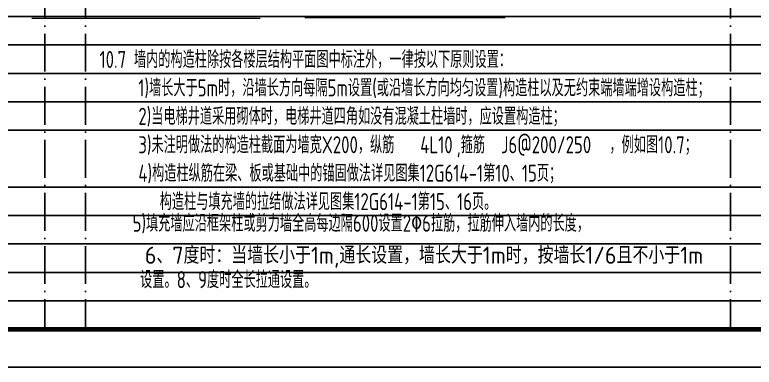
# Model space of a CAD drawing. Extents: x -668857 to 143095, y -247466 to 228182.
# Drawn here: x -532463 to -512972, y 166782 to 176078 of the extents above; entities that cross this region are included whole.
import ezdxf
from ezdxf.enums import TextEntityAlignment as Align

# ---------------------------------------------------------------- set-up
doc = ezdxf.new("R2010")
doc.units = 0
doc.header["$LTSCALE"] = 1000
doc.linetypes.add('D1', pattern=[14, 10, -2, 0, -2])
doc.layers.get('DEFPOINTS').update_dxf_attribs({"linetype": 'CONTINUOUS'})
doc.layers.add('C-SHET-TTLB', color=11, linetype='CONTINUOUS')
doc.layers.add('S-DETL-TEXT', color=7, linetype='CONTINUOUS')
doc.layers.add('S-1-TEXT', color=7, linetype='CONTINUOUS', lineweight=18)
doc.layers.add('S-1-修改', color=23, linetype='CONTINUOUS', lineweight=18)
doc.styles.add('TS', font='tssdeng.shx', dxfattribs={"width": 0.7, "bigfont": 'tssdchn.shx'})
doc.styles.add('TSSD_DIMENSION', font='Tssdeng.shx', dxfattribs={"width": 0.7, "bigfont": 'tssdchn.shx'})

msp = doc.modelspace()

# ---------------------------------------------------------------- linework, layer by layer
at = {"layer": 'C-SHET-TTLB'}
msp.add_lwpolyline([(-446684.7140519191, 226182.2848685551), (-446684.7140519191, 166782.2848685551), (-551784.7140519189, 166782.2848685551), (-551784.7140519189, 226182.2848685551)], close=True, dxfattribs=at)
at = {"layer": 'C-SHET-TTLB', "const_width": 120}
msp.add_lwpolyline([(-549944.7140519189, 225182.2848685551), (-447684.7140519191, 225182.2848685551), (-447684.7140519191, 167782.2848685551), (-549944.7140519189, 167782.2848685551)], close=True, dxfattribs=at)
at = {"layer": 'DEFPOINTS', "color": 252, "linetype": 'D1', "ltscale": 0.1}
for p, q in [((-531672.7140519202, 221782.2848685551), (-531672.7140519202, 167782.2848685551)), ((-530600.7140519202, 221782.2848685551), (-530600.7140519202, 167782.2848685551)), ((-513600.7140519198, 221782.2848685551), (-513600.7140519193, 167782.2848685551))]:
    msp.add_line(p, q, dxfattribs=at)
at = {"layer": 'DEFPOINTS', "color": 252}
for p, q in [((-549944.7140519193, 176032.2848685551), (-476384.7140519197, 176032.284868555)), ((-549944.7140519193, 175282.2848685551), (-476384.7140519197, 175282.284868555)), ((-549944.7140519193, 174532.2848685551), (-476384.7140519197, 174532.284868555)), ((-549944.7140519193, 173782.2848685551), (-476384.7140519197, 173782.284868555)), ((-549944.7140519193, 173032.2848685551), (-476384.7140519197, 173032.2848685551)), ((-549944.7140519193, 171532.2848685551), (-476384.7140519198, 171532.2848685551)), ((-549944.7140519193, 170782.2848685551), (-476384.7140519198, 170782.2848685551)), ((-549944.7140519193, 170032.2848685551), (-476384.7140519198, 170032.2848685551)), ((-549944.7140519193, 169282.2848685551), (-476384.7140519198, 169282.2848685551)), ((-549944.7140519193, 168532.2848685551), (-476384.7140519198, 168532.2848685551))]:
    msp.add_line(p, q, dxfattribs=at)
at = {"layer": 'S-DETL-TEXT', "color": 0, "const_width": 40}
for points in [[(-532015.2071227084, 175984.6579164658), (-525990.7097151184, 175984.6579164658)], [(-524823.6928716779, 176001.950756174), (-519528.6589050407, 176001.950756174)], [(-518481.2904589863, 176032.2848685551), (-513251.8103558857, 176032.2848685551)]]:
    msp.add_lwpolyline(points, dxfattribs=at)

# ---------------------------------------------------------------- texts
at = {"layer": 'S-1-TEXT', "style": 'TS', "width": 0.75}
for s, p in [('10.7 墙内的构造柱除按各楼层结构平面图中标注外，一律按以下原则设置：', (-530228.6249847806, 174674.714372444)), ('1)墙长大于5m时，沿墙长方向每隔5m设置(或沿墙长方向均匀设置)构造柱以及无约束端墙端增设构造柱；', (-529205.2865765954, 173924.714372444)), ('2)当电梯井道采用砌体时，电梯井道四角如没有混凝土柱墙时，应设置构造柱；', (-529205.2865765954, 173174.714372444)), ('3)未注明做法的构造柱截面为墙宽X200，纵筋        ,箍筋                ，例如图10.7；', (-529205.2865765954, 172424.714372444)), ('4)构造柱纵筋在梁、板或基础中的锚固做法详见图集12G614-1第10、15页；', (-529205.2865765954, 171674.714372444)), ('构造柱与填充墙的拉结做法详见图集12G614-1第15、16页。', (-528642.2380776668, 170924.714372444))]:
    msp.add_text(s, height=450, dxfattribs=at).set_placement(p)
at = {"layer": 'S-1-TEXT', "style": 'TSSD_DIMENSION', "width": 0.75}
for s, p in [('5)填充墙应沿框架柱或剪力墙全高每边隔600设置2%%1306拉筋，拉筋伸入墙内的长度，', (-529356.2508811073, 170220.1305767898)), ('设置。8、9度时全长拉通设置。', (-529157.7192285813, 168731.0959128751))]:
    msp.add_text(s, height=450, dxfattribs=at).set_placement(p, align=Align.BOTTOM_LEFT)
at = {"layer": 'S-1-TEXT', "style": 'TSSD_DIMENSION', "width": 0.8914722923785434}
msp.add_text('6、7度时：当墙长小于1m,通长设置，墙长大于1m时，按墙长1/6且不小于1m', height=450, dxfattribs=at).set_placement((-529034.8211953638, 169510.5268373524), (-514315.2421523596, 169510.5268373524), align=Align.FIT)
at = {"layer": 'S-1-修改', "color": 0, "style": 'TS', "width": 0.75}
for s, p in [('J6@200/250', (-519645.7138387577, 172424.714372444)), ('4L10', (-521775.8785131613, 172424.714372444))]:
    msp.add_text(s, height=450, dxfattribs=at).set_placement(p)

doc.saveas('drawing.dxf')
